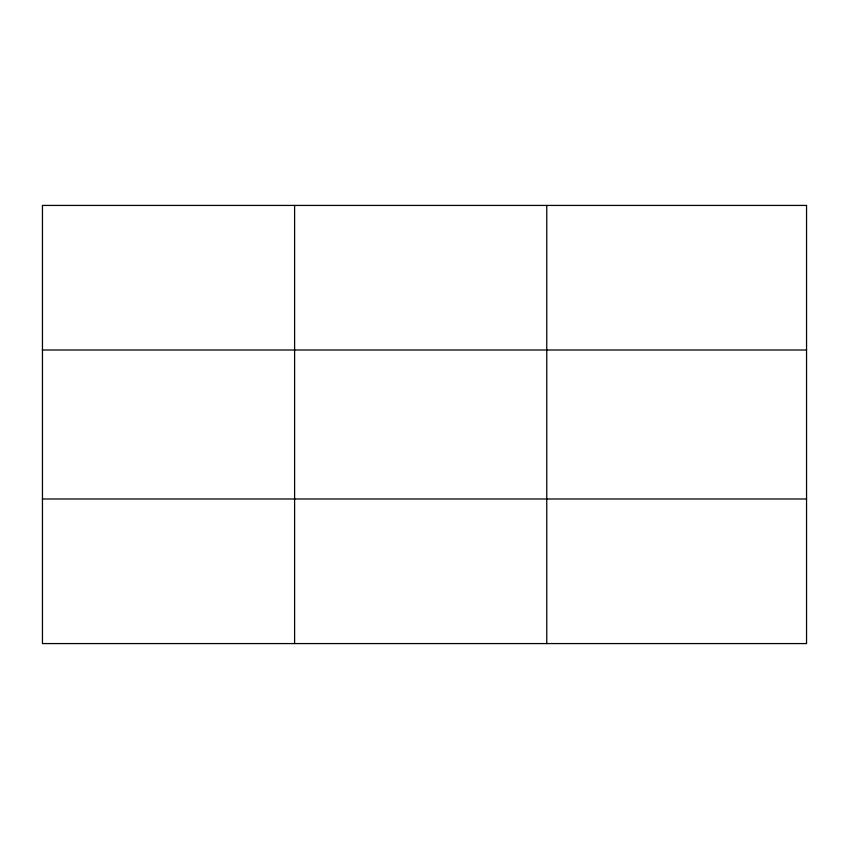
<?xml version="1.0" encoding="UTF-8"?>
<svg xmlns="http://www.w3.org/2000/svg" width="849" height="849" viewBox="0 0 849 849"><rect width="100%" height="100%" fill="white"/><g stroke="black" fill="none" stroke-linecap="round" stroke-linejoin="round"><path stroke-width="1.27" d="M294.603 205.426L294.603 643.574M546.756 205.426L546.756 643.574M42.45 350.011L806.55 350.011M42.45 498.989L806.55 498.989M806.55 205.426L806.55 643.574L42.45 643.574L42.45 205.426L806.55 205.426"/></g></svg>
